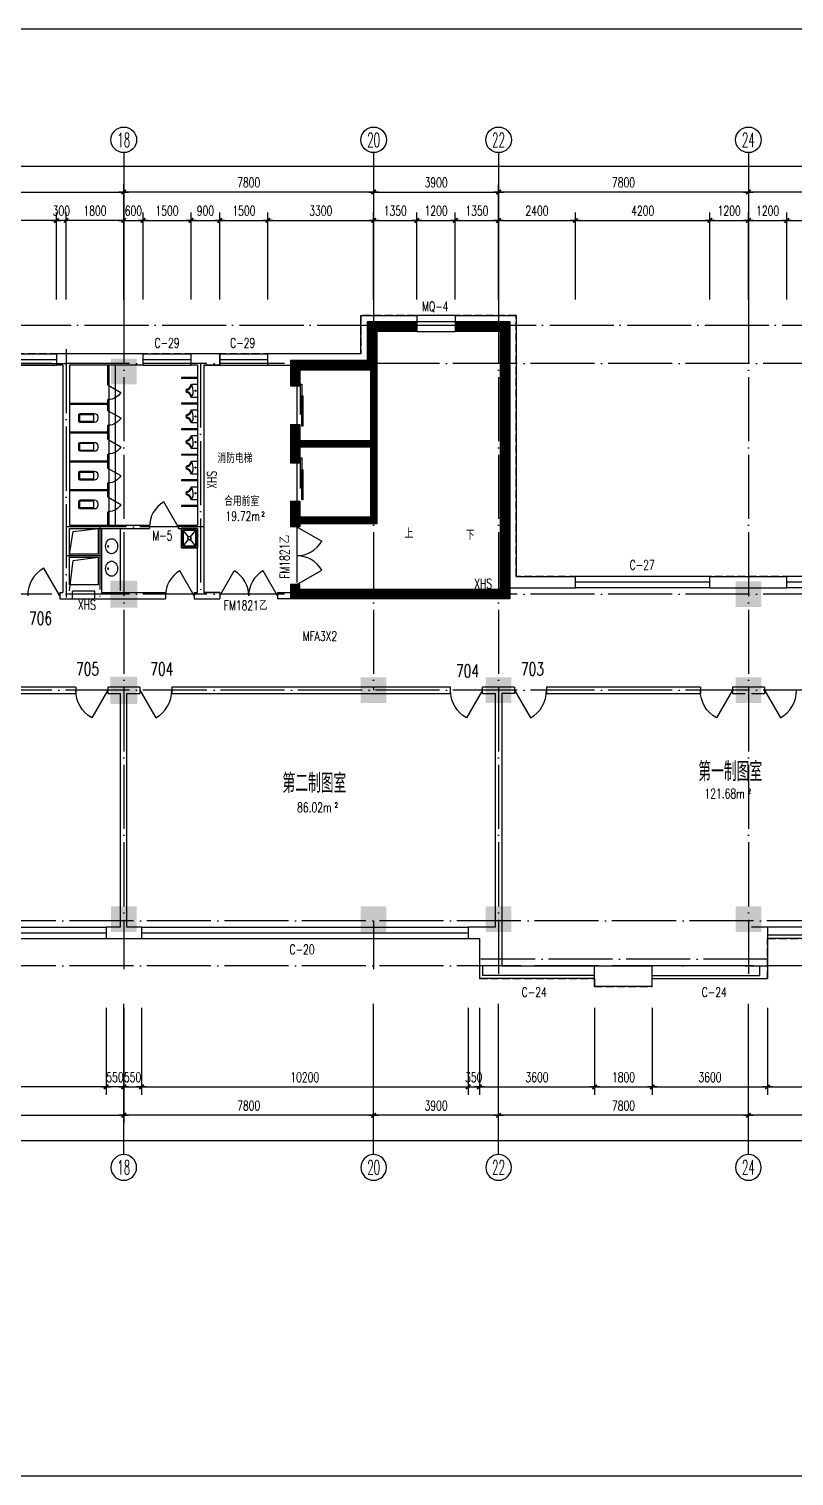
# Model space of a CAD drawing. Extents: x 816818 to 2098601, y 111417 to 390605.
# Drawn here: x 883675 to 907561, y 111417 to 156595 of the extents above; entities that cross this region are included whole.
import ezdxf
from ezdxf.enums import TextEntityAlignment as Align

# ---------------------------------------------------------------- set-up
doc = ezdxf.new("R2010")
doc.units = 0
doc.header["$LTSCALE"] = 1000
doc.header["$MEASUREMENT"] = 0
for name, pattern in [('CONTINOUS', [0]), ('DASH', [0.35, 0.25, -0.1]), ('DOTE', [2.42, 2, -0.2, 0.02, -0.2])]:
    doc.linetypes.add(name, pattern=pattern)
doc.layers.get('0').update_dxf_attribs({"linetype": 'CONTINUOUS'})
doc.layers.get('DEFPOINTS').update_dxf_attribs({"linetype": 'CONTINUOUS'})
for name, color, linetype in [('AXIS', 3, 'CONTINUOUS'), ('AXIS_TEXT', 7, 'CONTINUOUS'), ('COLUMN', 7, 'CONTINUOUS'), ('DOTE', 1, 'DOTE'), ('FILL', 21, 'CONTINUOUS'), ('LVTRY', 253, 'CONTINUOUS'), ('LVTRY_WINDOW', 7, 'CONTINUOUS'), ('MCB', 30, 'CONTINUOUS'), ('PUB_TEXT', 7, 'CONTINUOUS'), ('WALL', 255, 'CONTINUOUS'), ('WINDOW', 2, 'CONTINUOUS'), ('WINDOW_TEXT', 7, 'CONTINUOUS'), ('和面积', 6, 'DASH')]:
    doc.layers.add(name, color=color, linetype=linetype)
doc.styles.add('_HZTXT', font='romans.shx', dxfattribs={"width": 0.7, "bigfont": 'z.shx'})
doc.styles.add('COMPLEX', font='COMPLEX')
doc.styles.add('DIM_FONT', font='SIMPLEX.shx', dxfattribs={"width": 0.7})
doc.styles.add('SIMPLEX', font='SIMPLEX.SHX')
doc.styles.add('Z', font='romans', dxfattribs={"width": 0.8, "bigfont": 'z'})
doc.dimstyles.new('AXIS', dxfattribs={"dimtxt": 300, "dimasz": 1, "dimexe": 250, "dimexo": 300, "dimgap": 150, "dimtad": 1, "dimdec": 0, "dimzin": 0, "dimdsep": 46, "dimtxsty": 'DIM_FONT', "dimblk": '_DIMX', "dimcen": 2.5, "dimse1": 1, "dimse2": 1, "dimclrt": 7, "dimadec": 0, "dimazin": 0, "dimtfac": 1, "dimtdec": 0, "dimtix": 1, "dimtmove": 2, "dimatfit": 3, "dimldrblk": '_DIMX', "dimfxl": 1, "dimarcsym": 0})
doc.dimstyles.new('DIMA', dxfattribs={"dimtxt": 300, "dimasz": 1, "dimexe": 250, "dimexo": 300, "dimgap": 150, "dimtad": 1, "dimdec": 0, "dimzin": 0, "dimdsep": 46, "dimtxsty": 'DIM_FONT', "dimblk": '_DIMX', "dimcen": 2.5, "dimse1": 1, "dimclrt": 7, "dimadec": 0, "dimazin": 0, "dimtfac": 1, "dimtdec": 0, "dimtix": 1, "dimtmove": 2, "dimatfit": 3, "dimldrblk": '_DIMX', "dimfxl": 1, "dimarcsym": 0})
doc.dimstyles.new('DIMN', dxfattribs={"dimtxt": 300, "dimasz": 1, "dimexe": 250, "dimexo": 300, "dimgap": 150, "dimtad": 1, "dimdec": 0, "dimzin": 0, "dimdsep": 46, "dimtxsty": 'DIM_FONT', "dimblk": '_DIMX', "dimcen": 2.5, "dimclrt": 7, "dimadec": 0, "dimazin": 0, "dimtfac": 1, "dimtdec": 0, "dimtix": 1, "dimtmove": 2, "dimatfit": 3, "dimldrblk": '_DIMX', "dimfxl": 1, "dimarcsym": 0})

# ---------------------------------------------------------------- blocks, each defined once
blk = doc.blocks.new('_WBLK')
for p, q in [((-0.5, 0.5), (0.5, 0.5)), ((-0.5, 0), (0.5, 0)), ((-0.5, -0.5), (0.5, -0.5))]:
    blk.add_line(p, q)
at = {"layer": 'WINDOW_TEXT', "style": 'SIMPLEX', "flags": 9}
blk.add_attdef('A', text='', height=1, dxfattribs=at).set_placement((0, 1.5), align=Align.MIDDLE)
blk = doc.blocks.new('_DBLK')
blk.add_line((-0.5, 0), (0, -0.866))
blk.add_arc((-0.5, 0), 1, 300, 0)
at = {"layer": 'WINDOW_TEXT', "style": 'SIMPLEX', "flags": 9}
blk.add_attdef('A', text='', height=1, dxfattribs=at).set_placement((0, 1.5), align=Align.MIDDLE)
blk = doc.blocks.new('_AXISO')
blk.add_circle((0, 0), 0.5)
at = {"layer": 'AXIS_TEXT', "style": 'COMPLEX', "width": 1.041667}
blk.add_attdef('A', text='', height=0.56, dxfattribs=at).set_placement((-0.25, -0.28), (0.25, -0.28), align=Align.FIT)
blk = doc.blocks.new('_DIMX')
blk.add_line((-150, 0), (150, 0))
at = {"const_width": 50}
blk.add_lwpolyline([(-70, -70), (70, 70)], dxfattribs=at)
blk = doc.blocks.new('*D297')
at = {"layer": 'AXIS', "color": 0, "lineweight": -2, "transparency": 16777216}
blk.add_line((913935, 151504), (906137, 151504), dxfattribs=at)
at = {"layer": 'DEFPOINTS', "color": 0, "transparency": 16777216}
for p in [(906136, 151504), (906136, 148029), (913936, 148029)]:
    blk.add_point(p, dxfattribs=at)
at = {"layer": 'AXIS', "color": 0, "lineweight": -2, "transparency": 16777216, "rotation": 180}
blk.add_blockref('_DIMX', (906136, 151504), dxfattribs=at)
at = {"layer": 'AXIS', "color": 0, "lineweight": -2, "transparency": 16777216}
blk.add_blockref('_DIMX', (913936, 151504), dxfattribs=at)
at = {"layer": 'AXIS', "color": 7, "transparency": 16777216, "insert": (910036, 151804), "char_height": 300, "attachment_point": 5, "style": 'DIM_FONT'}
blk.add_mtext('7800', dxfattribs=at)
blk = doc.blocks.new('*D298')
at = {"layer": 'AXIS', "color": 0, "lineweight": -2, "transparency": 16777216}
blk.add_line((906135, 151504), (898337, 151504), dxfattribs=at)
at = {"layer": 'DEFPOINTS', "color": 0, "transparency": 16777216}
for p in [(898336, 151504), (898336, 148029), (906136, 148029)]:
    blk.add_point(p, dxfattribs=at)
at = {"layer": 'AXIS', "color": 0, "lineweight": -2, "transparency": 16777216, "rotation": 180}
blk.add_blockref('_DIMX', (898336, 151504), dxfattribs=at)
at = {"layer": 'AXIS', "color": 0, "lineweight": -2, "transparency": 16777216}
blk.add_blockref('_DIMX', (906136, 151504), dxfattribs=at)
at = {"layer": 'AXIS', "color": 7, "transparency": 16777216, "insert": (902236, 151804), "char_height": 300, "attachment_point": 5, "style": 'DIM_FONT'}
blk.add_mtext('7800', dxfattribs=at)
blk = doc.blocks.new('*D299')
at = {"layer": 'AXIS', "color": 0, "lineweight": -2, "transparency": 16777216}
blk.add_line((894435, 151504), (886637, 151504), dxfattribs=at)
at = {"layer": 'DEFPOINTS', "color": 0, "transparency": 16777216}
for p in [(886636, 151504), (886636, 148029), (894436, 148029)]:
    blk.add_point(p, dxfattribs=at)
at = {"layer": 'AXIS', "color": 0, "lineweight": -2, "transparency": 16777216, "rotation": 180}
blk.add_blockref('_DIMX', (886636, 151504), dxfattribs=at)
at = {"layer": 'AXIS', "color": 0, "lineweight": -2, "transparency": 16777216}
blk.add_blockref('_DIMX', (894436, 151504), dxfattribs=at)
at = {"layer": 'AXIS', "color": 7, "transparency": 16777216, "insert": (890536, 151804), "char_height": 300, "attachment_point": 5, "style": 'DIM_FONT'}
blk.add_mtext('7800', dxfattribs=at)
blk = doc.blocks.new('*D307')
at = {"layer": 'AXIS', "color": 0, "lineweight": -2, "transparency": 16777216}
for p, q in [((826086, 148329), (826086, 152554)), ((922585, 152304), (826087, 152304)), ((922586, 148329), (922586, 152554))]:
    blk.add_line(p, q, dxfattribs=at)
at = {"layer": 'DEFPOINTS', "color": 0, "transparency": 16777216}
for p in [(826086, 152304), (826086, 148029), (922586, 148029)]:
    blk.add_point(p, dxfattribs=at)
at = {"layer": 'AXIS', "color": 0, "lineweight": -2, "transparency": 16777216, "rotation": 180}
blk.add_blockref('_DIMX', (826086, 152304), dxfattribs=at)
at = {"layer": 'AXIS', "color": 0, "lineweight": -2, "transparency": 16777216}
blk.add_blockref('_DIMX', (922586, 152304), dxfattribs=at)
at = {"layer": 'AXIS', "color": 7, "transparency": 16777216, "insert": (874336, 152604), "char_height": 300, "attachment_point": 5, "style": 'DIM_FONT'}
blk.add_mtext('96500', dxfattribs=at)
blk = doc.blocks.new('*D327')
at = {"layer": 'AXIS', "color": 0, "lineweight": -2, "transparency": 16777216}
for p, q in [((884836, 148152), (884836, 150868)), ((886635, 150618), (884837, 150618)), ((886636, 148152), (886636, 150868))]:
    blk.add_line(p, q, dxfattribs=at)
at = {"layer": 'DEFPOINTS', "color": 0, "transparency": 16777216}
for p in [(884836, 150618), (884836, 147852), (886636, 147852)]:
    blk.add_point(p, dxfattribs=at)
at = {"layer": 'AXIS', "color": 0, "lineweight": -2, "transparency": 16777216, "rotation": 180}
blk.add_blockref('_DIMX', (884836, 150618), dxfattribs=at)
at = {"layer": 'AXIS', "color": 0, "lineweight": -2, "transparency": 16777216}
blk.add_blockref('_DIMX', (886636, 150618), dxfattribs=at)
at = {"layer": 'AXIS', "color": 7, "transparency": 16777216, "insert": (885736, 150918), "char_height": 300, "attachment_point": 5, "style": 'DIM_FONT'}
blk.add_mtext('1800', dxfattribs=at)
blk = doc.blocks.new('*D344')
at = {"layer": 'AXIS', "color": 0, "lineweight": -2, "transparency": 16777216}
for p, q in [((886635, 150618), (886634, 150618)), ((886636, 150618), (887236, 150618)), ((887237, 150618), (887238, 150618))]:
    blk.add_line(p, q, dxfattribs=at)
at = {"layer": 'DEFPOINTS', "color": 0, "transparency": 16777216}
for p in [(887236, 150618), (886636, 147852), (887236, 147852)]:
    blk.add_point(p, dxfattribs=at)
at = {"layer": 'AXIS', "color": 0, "lineweight": -2, "transparency": 16777216}
blk.add_blockref('_DIMX', (886636, 150618), dxfattribs=at)
at = {"layer": 'AXIS', "color": 0, "lineweight": -2, "transparency": 16777216, "rotation": 180}
blk.add_blockref('_DIMX', (887236, 150618), dxfattribs=at)
at = {"layer": 'AXIS', "color": 7, "transparency": 16777216, "insert": (886936, 150918), "char_height": 300, "attachment_point": 5, "style": 'DIM_FONT'}
blk.add_mtext('600', dxfattribs=at)
blk = doc.blocks.new('*D346')
at = {"layer": 'AXIS', "color": 0, "lineweight": -2, "transparency": 16777216}
for p, q in [((884535, 150618), (884534, 150618)), ((884536, 148152), (884536, 150868)), ((884836, 150618), (884536, 150618)), ((884836, 148152), (884836, 150868)), ((884837, 150618), (884838, 150618))]:
    blk.add_line(p, q, dxfattribs=at)
at = {"layer": 'DEFPOINTS', "color": 0, "transparency": 16777216}
for p in [(884536, 150618), (884536, 147852), (884836, 147852)]:
    blk.add_point(p, dxfattribs=at)
at = {"layer": 'AXIS', "color": 0, "lineweight": -2, "transparency": 16777216}
blk.add_blockref('_DIMX', (884536, 150618), dxfattribs=at)
at = {"layer": 'AXIS', "color": 0, "lineweight": -2, "transparency": 16777216, "rotation": 180}
blk.add_blockref('_DIMX', (884836, 150618), dxfattribs=at)
at = {"layer": 'AXIS', "color": 7, "transparency": 16777216, "insert": (884686, 150918), "char_height": 300, "attachment_point": 5, "style": 'DIM_FONT'}
blk.add_mtext('300', dxfattribs=at)
blk = doc.blocks.new('*D347')
at = {"layer": 'AXIS', "color": 0, "lineweight": -2, "transparency": 16777216}
for p, q in [((880636, 148152), (880636, 150868)), ((884535, 150618), (880637, 150618)), ((884536, 148152), (884536, 150868))]:
    blk.add_line(p, q, dxfattribs=at)
at = {"layer": 'DEFPOINTS', "color": 0, "transparency": 16777216}
for p in [(880636, 150618), (880636, 147852), (884536, 147852)]:
    blk.add_point(p, dxfattribs=at)
at = {"layer": 'AXIS', "color": 0, "lineweight": -2, "transparency": 16777216, "rotation": 180}
blk.add_blockref('_DIMX', (880636, 150618), dxfattribs=at)
at = {"layer": 'AXIS', "color": 0, "lineweight": -2, "transparency": 16777216}
blk.add_blockref('_DIMX', (884536, 150618), dxfattribs=at)
at = {"layer": 'AXIS', "color": 7, "transparency": 16777216, "insert": (882586, 150918), "char_height": 300, "attachment_point": 5, "style": 'DIM_FONT'}
blk.add_mtext('3900', dxfattribs=at)
blk = doc.blocks.new('*D226')
at = {"layer": 'AXIS', "color": 0, "lineweight": -2, "transparency": 16777216}
blk.add_line((913935, 122681), (906137, 122681), dxfattribs=at)
at = {"layer": 'DEFPOINTS', "color": 0, "transparency": 16777216}
for p in [(906136, 126155), (913936, 126155), (906136, 122681)]:
    blk.add_point(p, dxfattribs=at)
at = {"layer": 'AXIS', "color": 0, "lineweight": -2, "transparency": 16777216, "rotation": 180}
blk.add_blockref('_DIMX', (906136, 122681), dxfattribs=at)
at = {"layer": 'AXIS', "color": 0, "lineweight": -2, "transparency": 16777216}
blk.add_blockref('_DIMX', (913936, 122681), dxfattribs=at)
at = {"layer": 'AXIS', "color": 7, "transparency": 16777216, "insert": (910036, 122981), "char_height": 300, "attachment_point": 5, "style": 'DIM_FONT'}
blk.add_mtext('7800', dxfattribs=at)
blk = doc.blocks.new('*D227')
at = {"layer": 'AXIS', "color": 0, "lineweight": -2, "transparency": 16777216}
blk.add_line((906135, 122681), (898337, 122681), dxfattribs=at)
at = {"layer": 'DEFPOINTS', "color": 0, "transparency": 16777216}
for p in [(898336, 126155), (906136, 126155), (898336, 122681)]:
    blk.add_point(p, dxfattribs=at)
at = {"layer": 'AXIS', "color": 0, "lineweight": -2, "transparency": 16777216, "rotation": 180}
blk.add_blockref('_DIMX', (898336, 122681), dxfattribs=at)
at = {"layer": 'AXIS', "color": 0, "lineweight": -2, "transparency": 16777216}
blk.add_blockref('_DIMX', (906136, 122681), dxfattribs=at)
at = {"layer": 'AXIS', "color": 7, "transparency": 16777216, "insert": (902236, 122981), "char_height": 300, "attachment_point": 5, "style": 'DIM_FONT'}
blk.add_mtext('7800', dxfattribs=at)
blk = doc.blocks.new('*D228')
at = {"layer": 'AXIS', "color": 0, "lineweight": -2, "transparency": 16777216}
blk.add_line((898335, 122681), (894437, 122681), dxfattribs=at)
at = {"layer": 'DEFPOINTS', "color": 0, "transparency": 16777216}
for p in [(894436, 126155), (898336, 126155), (894436, 122681)]:
    blk.add_point(p, dxfattribs=at)
at = {"layer": 'AXIS', "color": 0, "lineweight": -2, "transparency": 16777216, "rotation": 180}
blk.add_blockref('_DIMX', (894436, 122681), dxfattribs=at)
at = {"layer": 'AXIS', "color": 0, "lineweight": -2, "transparency": 16777216}
blk.add_blockref('_DIMX', (898336, 122681), dxfattribs=at)
at = {"layer": 'AXIS', "color": 7, "transparency": 16777216, "insert": (896386, 122981), "char_height": 300, "attachment_point": 5, "style": 'DIM_FONT'}
blk.add_mtext('3900', dxfattribs=at)
blk = doc.blocks.new('*D229')
at = {"layer": 'AXIS', "color": 0, "lineweight": -2, "transparency": 16777216}
blk.add_line((894435, 122681), (886637, 122681), dxfattribs=at)
at = {"layer": 'DEFPOINTS', "color": 0, "transparency": 16777216}
for p in [(886636, 126155), (894436, 126155), (886636, 122681)]:
    blk.add_point(p, dxfattribs=at)
at = {"layer": 'AXIS', "color": 0, "lineweight": -2, "transparency": 16777216, "rotation": 180}
blk.add_blockref('_DIMX', (886636, 122681), dxfattribs=at)
at = {"layer": 'AXIS', "color": 0, "lineweight": -2, "transparency": 16777216}
blk.add_blockref('_DIMX', (894436, 122681), dxfattribs=at)
at = {"layer": 'AXIS', "color": 7, "transparency": 16777216, "insert": (890536, 122981), "char_height": 300, "attachment_point": 5, "style": 'DIM_FONT'}
blk.add_mtext('7800', dxfattribs=at)
blk = doc.blocks.new('*D237')
at = {"layer": 'AXIS', "color": 0, "lineweight": -2, "transparency": 16777216}
for p, q in [((825936, 125855), (825936, 121631)), ((922586, 125855), (922586, 121631)), ((922585, 121881), (825937, 121881))]:
    blk.add_line(p, q, dxfattribs=at)
at = {"layer": 'DEFPOINTS', "color": 0, "transparency": 16777216}
for p in [(825936, 126155), (922586, 126155), (825936, 121881)]:
    blk.add_point(p, dxfattribs=at)
at = {"layer": 'AXIS', "color": 0, "lineweight": -2, "transparency": 16777216, "rotation": 180}
blk.add_blockref('_DIMX', (825936, 121881), dxfattribs=at)
at = {"layer": 'AXIS', "color": 0, "lineweight": -2, "transparency": 16777216}
blk.add_blockref('_DIMX', (922586, 121881), dxfattribs=at)
at = {"layer": 'AXIS', "color": 7, "transparency": 16777216, "insert": (874261, 122181), "char_height": 300, "attachment_point": 5, "style": 'DIM_FONT'}
blk.add_mtext('96650', dxfattribs=at)
blk = doc.blocks.new('*D249')
at = {"layer": 'AXIS', "color": 0, "lineweight": -2, "transparency": 16777216}
for p, q in [((878836, 125855), (878836, 122431)), ((886636, 125855), (886636, 122431)), ((878837, 122681), (886635, 122681))]:
    blk.add_line(p, q, dxfattribs=at)
at = {"layer": 'DEFPOINTS', "color": 0, "transparency": 16777216}
for p in [(878836, 126155), (886636, 126155), (886636, 122681)]:
    blk.add_point(p, dxfattribs=at)
at = {"layer": 'AXIS', "color": 0, "lineweight": -2, "transparency": 16777216, "rotation": 180}
blk.add_blockref('_DIMX', (878836, 122681), dxfattribs=at)
at = {"layer": 'AXIS', "color": 0, "lineweight": -2, "transparency": 16777216}
blk.add_blockref('_DIMX', (886636, 122681), dxfattribs=at)
at = {"layer": 'AXIS', "color": 7, "transparency": 16777216, "insert": (882736, 122981), "char_height": 300, "attachment_point": 5, "style": 'DIM_FONT'}
blk.add_mtext('7800', dxfattribs=at)
blk = doc.blocks.new('*D250')
at = {"layer": 'AXIS', "color": 0, "lineweight": -2, "transparency": 16777216}
for p, q in [((886086, 126032), (886086, 123317)), ((886636, 126032), (886636, 123317)), ((886085, 123567), (886084, 123567)), ((886636, 123567), (886086, 123567)), ((886637, 123567), (886638, 123567))]:
    blk.add_line(p, q, dxfattribs=at)
at = {"layer": 'DEFPOINTS', "color": 0, "transparency": 16777216}
for p in [(886086, 126332), (886636, 126332), (886086, 123567)]:
    blk.add_point(p, dxfattribs=at)
at = {"layer": 'AXIS', "color": 0, "lineweight": -2, "transparency": 16777216}
blk.add_blockref('_DIMX', (886086, 123567), dxfattribs=at)
at = {"layer": 'AXIS', "color": 0, "lineweight": -2, "transparency": 16777216, "rotation": 180}
blk.add_blockref('_DIMX', (886636, 123567), dxfattribs=at)
at = {"layer": 'AXIS', "color": 7, "transparency": 16777216, "insert": (886361, 123867), "char_height": 300, "attachment_point": 5, "style": 'DIM_FONT'}
blk.add_mtext('550', dxfattribs=at)
blk = doc.blocks.new('*D252')
at = {"layer": 'AXIS', "color": 0, "lineweight": -2, "transparency": 16777216}
for p, q in [((897386, 126032), (897386, 123317)), ((897736, 126032), (897736, 123317)), ((897385, 123567), (897384, 123567)), ((897386, 123567), (897736, 123567)), ((897737, 123567), (897738, 123567))]:
    blk.add_line(p, q, dxfattribs=at)
at = {"layer": 'DEFPOINTS', "color": 0, "transparency": 16777216}
for p in [(897386, 126332), (897736, 126332), (897736, 123567)]:
    blk.add_point(p, dxfattribs=at)
at = {"layer": 'AXIS', "color": 0, "lineweight": -2, "transparency": 16777216}
blk.add_blockref('_DIMX', (897386, 123567), dxfattribs=at)
at = {"layer": 'AXIS', "color": 0, "lineweight": -2, "transparency": 16777216, "rotation": 180}
blk.add_blockref('_DIMX', (897736, 123567), dxfattribs=at)
at = {"layer": 'AXIS', "color": 7, "transparency": 16777216, "insert": (897561, 123867), "char_height": 300, "attachment_point": 5, "style": 'DIM_FONT'}
blk.add_mtext('350', dxfattribs=at)
blk = doc.blocks.new('*D259')
at = {"layer": 'AXIS', "color": 0, "lineweight": -2, "transparency": 16777216}
for p, q in [((887186, 126032), (887186, 123317)), ((886635, 123567), (886634, 123567)), ((886636, 123567), (887186, 123567)), ((887187, 123567), (887188, 123567))]:
    blk.add_line(p, q, dxfattribs=at)
at = {"layer": 'DEFPOINTS', "color": 0, "transparency": 16777216}
for p in [(886636, 126332), (887186, 126332), (887186, 123567)]:
    blk.add_point(p, dxfattribs=at)
at = {"layer": 'AXIS', "color": 0, "lineweight": -2, "transparency": 16777216}
blk.add_blockref('_DIMX', (886636, 123567), dxfattribs=at)
at = {"layer": 'AXIS', "color": 0, "lineweight": -2, "transparency": 16777216, "rotation": 180}
blk.add_blockref('_DIMX', (887186, 123567), dxfattribs=at)
at = {"layer": 'AXIS', "color": 7, "transparency": 16777216, "insert": (886911, 123867), "char_height": 300, "attachment_point": 5, "style": 'DIM_FONT'}
blk.add_mtext('550', dxfattribs=at)
blk = doc.blocks.new('*D261')
at = {"layer": 'AXIS', "color": 0, "lineweight": -2, "transparency": 16777216}
for p, q in [((879386, 126032), (879386, 123317)), ((886086, 126032), (886086, 123317)), ((886085, 123567), (879387, 123567))]:
    blk.add_line(p, q, dxfattribs=at)
at = {"layer": 'DEFPOINTS', "color": 0, "transparency": 16777216}
for p in [(879386, 126332), (886086, 126332), (879386, 123567)]:
    blk.add_point(p, dxfattribs=at)
at = {"layer": 'AXIS', "color": 0, "lineweight": -2, "transparency": 16777216, "rotation": 180}
blk.add_blockref('_DIMX', (879386, 123567), dxfattribs=at)
at = {"layer": 'AXIS', "color": 0, "lineweight": -2, "transparency": 16777216}
blk.add_blockref('_DIMX', (886086, 123567), dxfattribs=at)
at = {"layer": 'AXIS', "color": 7, "transparency": 16777216, "insert": (882736, 123867), "char_height": 300, "attachment_point": 5, "style": 'DIM_FONT'}
blk.add_mtext('6700', dxfattribs=at)
blk = doc.blocks.new('_FZH')
blk.add_solid([(-0.5, -0.5), (0.5, -0.5), (-0.5, 0.5), (0.5, 0.5)])
blk = doc.blocks.new('_LV12')
for p, q in [((-250, -50), (-39, -219)), ((-250, -450), (-39, -281)), ((39, -219), (250, -50)), ((39, -281), (250, -450))]:
    blk.add_line(p, q)
for points in [[(300, -500), (300, 0), (-300, 0), (-300, -500)], [(250, -450), (250, -50), (-250, -50), (-250, -450)]]:
    blk.add_lwpolyline(points, close=True)
blk.add_circle((0, -250), 50)
blk = doc.blocks.new('M_B14FAZ')
for p, q in [((-0.5, 0.5), (0.5, 0.5)), ((0.5, 0.021), (-0.5, 0.021)), ((-0.5, -0.5), (0.5, -0.5))]:
    blk.add_line(p, q)
blk = doc.blocks.new('_LIFTD')
for points in [[(-0.548, -0.602), (-0.548, -0.774), (0.241, -0.774), (0.241, -0.602), (-0.548, -0.602)], [(-0.241, -0.784), (-0.241, -0.955), (0.548, -0.955), (0.548, -0.784), (-0.241, -0.784)]]:
    blk.add_lwpolyline(points)
blk = doc.blocks.new('_DBLK1')
for p, q in [((-0.5, 0), (-0.25, -0.433)), ((0.5, 0), (0.25, -0.433))]:
    blk.add_line(p, q)
for centre, start, end in [((-0.5, 0), 300, 0), ((0.5, 0), 180, 240)]:
    blk.add_arc(centre, 0.5, start, end)
at = {"layer": 'WINDOW_TEXT', "style": 'SIMPLEX', "flags": 9}
blk.add_attdef('A', text='', height=1, dxfattribs=at).set_placement((0, 1.5), align=Align.MIDDLE)
blk = doc.blocks.new('_LV4')
blk.add_lwpolyline([(0, -520, 0.078966), (92, -505, 0.088152), (166, -466, 0.105269), (218, -403, 0.121685), (235, -335, 0.121685), (218, -267, 0.105269), (166, -204, 0.088152), (92, -165, 0.078966), (0, -150, 0.078966), (-92, -165, 0.088152), (-166, -204, 0.105269), (-218, -267, 0.121685), (-235, -335, 0.121685), (-218, -403, 0.105269), (-166, -466, 0.088152), (-92, -505, 0.078966)], format="xyb", close=True)
blk.add_circle((0, -230), 20)
blk = doc.blocks.new('_LV6')
for p, q in [((-140, -340), (-140, -780)), ((-110, -340), (-110, -770)), ((100, -300), (-100, -300)), ((100, -330), (-100, -330)), ((110, -770), (110, -340)), ((140, -780), (140, -340)), ((140, -770), (-140, -770)), ((-30, -890), (30, -890))]:
    blk.add_line(p, q)
for centre, radius, start, end in [((-100, -340), 40, 90, 180), ((-100, -340), 10, 90, 180), ((100, -340), 40, 0, 90), ((100, -340), 10, 0, 90), ((-30, -780), 110, 180, 270), ((30, -780), 110, 270, 0)]:
    blk.add_arc(centre, radius, start, end)
blk = doc.blocks.new('_LV8')
for p, q in [((-205, 0), (205, 0)), ((-205, -191), (-205, 0)), ((205, 0), (205, -191))]:
    blk.add_line(p, q)
blk.add_circle((0, -60), 20)
for centre, radius, start, end in [((-243, -391), 203, 19.2639, 79.2894), ((-152, -175), 10, 114.1084, 248.1394), ((5, -526), 395, 66.6675, 114.1084), ((-243, -401), 233, 19.2639, 68.1394), ((0, -306), 54, 199.2639, 269.7777), ((0, -316), 24, 199.2639, 269.4998), ((0, -306), 54, 270.2223, 340.7361), ((0, -316), 24, 270.5002, 340.7361), ((243, -401), 233, 110.4941, 160.7361), ((243, -391), 203, 100.7106, 160.7361), ((158, -173), 10, 290.4941, 66.6675)]:
    blk.add_arc(centre, radius, start, end)

msp = doc.modelspace()

# ---------------------------------------------------------------- linework, layer by layer
at = {"layer": 'AXIS'}
for p, q in [((886636.2, 152732.8), (886636.2, 148029.3)), ((894436.2, 152732.8), (894436.2, 148029.3)), ((898336.2, 152732.8), (898336.2, 148029.3)), ((906136.2, 152732.8), (906136.2, 148029.3)), ((886636.2, 121451.5), (886636.2, 126154.9)), ((894436.2, 121451.5), (894436.2, 126154.9)), ((898336.2, 121451.5), (898336.2, 126154.9)), ((906136.2, 121451.5), (906136.2, 126154.9))]:
    msp.add_line(p, q, dxfattribs=at)
at = {"layer": 'DOTE'}
for p, q in [((886636.1, 150562.4), (886636.1, 127244.7)), ((894436.1, 150562.4), (894436.1, 135949.3)), ((898336.1, 150562.4), (898336.1, 127094.7)), ((906136.1, 150562.4), (906136.1, 127094.7)), ((824912.9, 147349.3), (925532.9, 147349.3)), ((884836.1, 146599.3), (884836.1, 138849.3)), ((863836.1, 146149.3), (884836.1, 146149.3)), ((925532.9, 146149.3), (874336.1, 146149.3)), ((889036.1, 146149.3), (889036.1, 138949.3)), ((892036.1, 146149.3), (892036.1, 138949.3)), ((892036.1, 146149.3), (892036.1, 138949.3)), ((894436.1, 143649.3), (892036.1, 143649.3)), ((889136.1, 141049.3), (884836.1, 141049.3)), ((885886.1, 141099.3), (885886.1, 138849.3)), ((894436.1, 141249.3), (892036.1, 141249.3)), ((885936.1, 140149.3), (884836.1, 140149.3)), ((925532.9, 138949.3), (874336.1, 138949.3)), ((925532.9, 135949.3), (874336.1, 135949.3)), ((923236.1, 128749.3), (874849.3, 128749.3)), ((894436.1, 128749.3), (894436.1, 127244.7)), ((906735.9, 127549.3), (897786.1, 127549.3)), ((923236.1, 127349.3), (841936.1, 127349.3))]:
    msp.add_line(p, q, dxfattribs=at)
at = {"layer": 'FILL'}
for points, const_width in [([(892036.1, 146099.3), (894386.1, 146099.3), (894386.1, 147299.3), (895786.1, 147299.3)], 300), ([(896986.1, 147299.3), (898536.1, 147299.3), (898536.1, 138799.3)], 300), ([(891986.1, 146249.3), (891986.1, 145449.3)], 300), ([(894436.1, 146149.3), (894436.1, 141249.3), (892036.1, 141249.3)], 200), ([(891986.1, 144249.3), (891986.1, 143049.3)], 300), ([(894436.1, 143649.3), (892036.1, 143649.3)], 200), ([(891986.1, 141849.3), (891986.1, 141049.3)], 300), ([(891986.1, 139249.3), (891986.1, 138799.3)], 300), ([(898686.1, 138949.3), (891986.1, 138949.3)], 300)]:
    msp.add_lwpolyline(points, dxfattribs=dict(at, const_width=const_width))
at = {"layer": 'LVTRY'}
for p, q in [((886136.1, 145474.3), (886136.1, 146099.3)), ((886166.1, 145474.3), (886166.1, 146099.3)), ((886166.1, 146099.3), (886166.1, 141099.3)), ((886366.1, 146099.3), (886366.1, 141099.3)), ((886136.1, 145474.3), (886166.1, 145474.3)), ((888936.1, 145714.2), (888436.1, 145714.2)), ((888436.1, 145714.2), (888436.1, 145684.2)), ((888936.1, 145684.2), (888436.1, 145684.2)), ((886136.1, 145024.3), (886166.1, 145024.3)), ((886136.1, 144914.3), (886136.1, 145024.3)), ((886166.1, 144674.3), (886166.1, 145024.3)), ((884936.1, 144914.3), (886136.1, 144914.3)), ((884936.1, 144884.3), (886136.1, 144884.3)), ((886136.1, 144674.3), (886136.1, 144884.3)), ((886136.1, 144674.3), (886166.1, 144674.3)), ((888936.1, 144914.2), (888436.1, 144914.2)), ((888436.1, 144914.2), (888436.1, 144884.2)), ((888936.1, 144884.2), (888436.1, 144884.2)), ((886136.1, 144014.3), (886136.1, 144224.3)), ((886136.1, 144224.3), (886166.1, 144224.3)), ((886166.1, 143774.3), (886166.1, 144224.3)), ((884936.1, 144014.3), (886136.1, 144014.3)), ((884936.1, 143984.3), (886136.1, 143984.3)), ((886136.1, 143774.3), (886136.1, 143984.3)), ((886136.1, 143774.3), (886166.1, 143774.3)), ((888936.1, 144114.2), (888436.1, 144114.2)), ((888436.1, 144114.2), (888436.1, 144084.2)), ((888936.1, 144084.2), (888436.1, 144084.2)), ((886136.1, 143114.3), (886136.1, 143324.3)), ((886136.1, 143324.3), (886166.1, 143324.3)), ((886166.1, 143114.3), (886166.1, 143324.3)), ((886166.1, 142874.3), (886166.1, 143324.3)), ((888936.1, 143314.2), (888436.1, 143314.2)), ((888436.1, 143314.2), (888436.1, 143284.2)), ((888936.1, 143284.2), (888436.1, 143284.2)), ((884936.1, 143114.3), (886136.1, 143114.3)), ((884936.1, 143084.3), (886136.1, 143084.3)), ((886136.1, 142874.3), (886136.1, 143084.3)), ((886136.1, 142874.3), (886166.1, 142874.3)), ((886136.1, 142214.3), (886136.1, 142424.3)), ((886136.1, 142424.3), (886166.1, 142424.3)), ((886166.1, 142214.3), (886166.1, 142424.3)), ((886166.1, 141974.3), (886166.1, 142424.3)), ((888936.1, 142514.2), (888436.1, 142514.2)), ((888436.1, 142514.2), (888436.1, 142484.2)), ((888936.1, 142484.2), (888436.1, 142484.2)), ((884936.1, 142214.3), (886136.1, 142214.3)), ((884936.1, 142184.3), (886136.1, 142184.3)), ((886136.1, 141974.3), (886136.1, 142184.3)), ((886136.1, 141974.3), (886166.1, 141974.3)), ((886136.1, 141099.3), (886136.1, 141524.3)), ((886136.1, 141524.3), (886166.1, 141524.3)), ((886166.1, 141099.3), (886166.1, 141524.3)), ((888936.1, 141714.2), (888436.1, 141714.2)), ((888436.1, 141714.2), (888436.1, 141684.2)), ((888936.1, 141684.2), (888436.1, 141684.2)), ((886536.1, 139049.3), (886536.1, 140999.3))]:
    msp.add_line(p, q, dxfattribs=at)
for points in [[(884936.1, 140199.3), (885060.9, 140901.6), (885836.1, 140999.3)], [(884936.1, 139049.3), (885060.9, 140001.6), (885836.1, 140099.3)]]:
    msp.add_lwpolyline(points, dxfattribs=at)
at = {"layer": 'MCB'}
msp.add_lwpolyline([(816818, 156595.1), (933587.8, 156595.1), (933587.8, 111417.1), (816818, 111417.1)], close=True, dxfattribs=at)
at = {"layer": 'WALL'}
for p, q in [((894036.1, 147649.3), (895786.1, 147649.3)), ((894036.1, 146449.3), (894036.1, 147649.3)), ((894236.1, 147448.8), (894236.1, 146249.8)), ((895786.1, 147449.3), (894236.6, 147449.3)), ((896986.1, 147649.3), (898886.2, 147649.3)), ((898686.2, 147449.3), (896986.1, 147449.3)), ((898686.2, 147449.3), (898686.2, 138799.8)), ((898886.2, 147649.3), (898886.2, 139499.3)), ((894536.1, 147148.8), (894536.1, 141149.3)), ((895786.1, 147149.3), (894536.6, 147149.3)), ((898385.7, 147149.3), (896986.1, 147149.3)), ((898385.7, 147149.3), (898386.2, 139099.3)), ((887236.1, 146449.3), (884536.1, 146449.3)), ((887236.1, 146099.3), (887236.1, 146449.3)), ((888736.1, 146099.3), (888736.1, 146449.3)), ((889636.1, 146449.3), (888736.1, 146449.3)), ((889636.1, 146099.3), (889636.1, 146449.3)), ((889636.1, 146449.3), (889636.1, 146099.3)), ((893986.1, 146449.3), (891136.1, 146449.3)), ((894036.1, 146449.3), (891136.1, 146449.3)), ((891136.1, 146099.3), (891136.1, 146449.3)), ((884736.1, 146099.3), (884536.1, 146099.3)), ((884736.1, 146099.3), (884736.1, 138999.3)), ((884936.1, 146099.3), (884936.1, 141099.3)), ((887236.1, 146099.3), (884936.1, 146099.3)), ((888936.1, 146099.3), (888736.1, 146099.3)), ((888936.1, 146099.3), (888936.1, 141099.3)), ((889136.1, 146099.3), (889136.1, 138999.3)), ((889636.1, 146099.3), (889136.1, 146099.3)), ((889136.1, 146099.3), (889636.1, 146099.3)), ((889136.1, 146049.3), (889136.1, 139049.3)), ((891136.1, 146099.3), (891836.1, 146099.3)), ((891836.1, 146248.8), (891836.1, 145449.3)), ((894235.6, 146249.3), (891836.6, 146249.3)), ((892136.1, 145949.3), (892136.1, 145449.3)), ((892136.1, 145949.3), (894336.1, 145949.3)), ((894336.1, 145949.3), (894336.1, 143749.3)), ((891836.1, 145449.3), (892136.1, 145449.3)), ((891836.1, 144249.3), (892136.1, 144249.3)), ((891836.1, 144249.3), (891836.1, 143049.3)), ((892136.1, 144249.3), (892136.1, 143749.3)), ((892136.1, 143749.3), (894336.1, 143749.3)), ((892136.1, 143549.3), (894336.1, 143549.3)), ((892136.1, 143549.3), (892136.1, 143049.3)), ((894336.1, 143549.3), (894336.1, 141349.3)), ((891836.1, 143049.3), (892136.1, 143049.3)), ((891836.1, 141849.3), (892136.1, 141849.3)), ((891836.1, 141849.3), (891836.1, 141049.3)), ((892136.1, 141849.3), (892136.1, 141349.3)), ((884936.1, 141099.3), (887436.1, 141099.3)), ((884936.1, 140999.3), (887436.1, 140999.3)), ((884936.1, 139239.3), (884936.1, 140999.3)), ((887436.1, 141099.3), (887436.1, 140999.3)), ((888336.1, 141099.3), (888936.1, 141099.3)), ((888336.1, 141099.3), (888336.1, 140999.3)), ((888336.1, 140999.3), (888936.1, 140999.3)), ((888936.1, 138999.3), (888936.1, 140999.3)), ((892136.1, 141049.3), (891836.1, 141049.3)), ((894336.1, 141349.3), (892136.1, 141349.3)), ((894536.1, 141149.3), (892136.1, 141149.3)), ((892136.1, 141149.3), (892136.1, 141049.3)), ((892136.1, 139249.3), (891836.1, 139249.3)), ((891836.1, 139249.3), (891836.1, 138799.3)), ((892136.1, 139099.3), (892136.1, 139249.3)), ((898688.2, 139149.3), (900736.1, 139149.3)), ((898886.2, 139499.3), (900736.1, 139499.3)), ((900736.1, 139149.3), (900736.1, 139499.3)), ((904936.1, 139499.3), (907336.1, 139499.3)), ((904936.1, 139149.3), (904936.1, 139499.3)), ((904936.1, 139149.3), (907336.1, 139149.3)), ((907336.1, 139149.3), (907336.1, 139499.3)), ((884636.1, 138999.3), (884736.1, 138999.3)), ((884636.1, 138999.3), (884636.1, 138799.3)), ((884636.1, 138799.3), (887936.1, 138799.3)), ((885036.4, 138799.3), (885036.4, 139039.3)), ((885736.4, 139039.3), (885036.4, 139039.3)), ((885736.4, 138799.3), (885736.4, 139039.3)), ((887936.1, 138999.3), (887936.1, 138799.3)), ((888836.1, 138999.3), (888936.1, 138999.3)), ((888836.1, 138999.3), (888836.1, 138799.3)), ((888836.1, 138799.3), (889636.1, 138799.3)), ((889136.1, 138999.3), (889636.1, 138999.3)), ((889636.1, 138999.3), (889136.1, 138999.3)), ((889636.1, 138999.3), (889636.1, 138799.3)), ((889636.1, 138999.3), (889636.1, 138849.3)), ((891436.1, 138999.3), (891436.1, 138799.3)), ((891436.1, 138999.3), (891836.1, 138999.3)), ((898685.7, 138799.3), (891436.1, 138799.3)), ((898386.2, 139099.3), (892136.1, 139099.3)), ((885136.1, 136049.3), (880336.1, 136049.3)), ((885136.1, 136049.3), (885136.1, 135849.3)), ((886136.1, 136049.3), (886136.1, 135849.3)), ((887136.1, 136049.3), (886136.1, 136049.3)), ((887136.1, 136049.3), (887136.1, 135849.3)), ((896836.1, 136049.3), (888136.1, 136049.3)), ((888136.1, 136049.3), (888136.1, 135849.3)), ((896836.1, 135849.3), (896836.1, 136049.3)), ((897836.1, 135849.3), (897836.1, 136049.3)), ((898836.1, 136049.3), (897836.1, 136049.3)), ((898836.1, 136049.3), (898836.1, 135849.3)), ((904636.1, 136049.3), (899836.1, 136049.3)), ((899836.1, 136049.3), (899836.1, 135849.3)), ((904636.1, 136049.3), (904636.1, 135849.3)), ((905636.1, 136049.3), (905636.1, 135849.3)), ((906636.1, 136049.3), (905636.1, 136049.3)), ((906636.1, 136049.3), (906636.1, 135849.3)), ((880336.1, 135849.3), (885136.1, 135849.3)), ((886136.1, 135849.3), (886536.1, 135849.3)), ((886536.1, 128549.3), (886536.1, 135849.3)), ((886736.1, 128549.3), (886736.1, 135849.3)), ((886736.1, 135849.3), (887136.1, 135849.3)), ((888136.1, 135849.3), (896836.1, 135849.3)), ((897836.1, 135849.3), (898236.1, 135849.3)), ((898236.1, 128549.3), (898236.1, 135849.3)), ((898436.1, 135849.3), (898436.1, 127349.3)), ((898836.1, 135849.3), (898436.1, 135849.3)), ((899836.1, 135849.3), (904636.1, 135849.3)), ((905636.1, 135849.3), (906036.1, 135849.3)), ((906236.1, 135849.3), (906636.1, 135849.3)), ((886536.1, 128549.3), (886086.1, 128549.3)), ((886086.1, 128549.3), (886086.1, 128199.3)), ((887186.1, 128549.3), (886736.1, 128549.3)), ((887186.1, 128549.3), (887186.1, 128199.3)), ((898236.1, 128549.3), (897386.1, 128549.3)), ((897386.1, 128549.3), (897386.1, 128199.3)), ((906736.1, 128549.3), (906236.1, 128549.3)), ((906736.1, 128549.3), (906735.9, 127349.3)), ((886086.1, 128199.3), (887186.1, 128199.3)), ((897386.1, 128199.3), (897736.1, 128199.3)), ((897736.1, 128199.3), (897736.1, 127349.3)), ((898436.1, 127349.3), (897735.9, 127349.3)), ((901336.1, 127349.3), (903136.1, 127349.3)), ((901336.1, 126699.3), (901336.1, 127349.3)), ((903136.1, 126699.3), (903136.1, 127349.3)), ((906036.1, 127349.3), (906736.1, 127349.3)), ((903136.1, 126699.3), (901336.1, 126699.3))]:
    msp.add_line(p, q, dxfattribs=at)
at = {"layer": 'WALL', "linetype": 'CONTINOUS'}
for p, q in [((895786.1, 147649.3), (895786.1, 147149.3)), ((896986.1, 147649.3), (896986.1, 147149.3)), ((884536.1, 146449.3), (884536.1, 146099.3))]:
    msp.add_line(p, q, dxfattribs=at)
at = {"layer": 'WALL'}
for points in [[(885836.1, 140999.3), (885836.1, 140199.3), (884936.1, 140199.3)], [(885936.1, 140999.3), (885936.1, 138999.3), (887936.1, 138999.3)], [(884936.1, 140199.3), (884936.1, 140099.3), (885836.1, 140099.3), (885836.1, 139239.3), (884936.1, 139239.3)]]:
    msp.add_lwpolyline(points, dxfattribs=at)
for centre, start, end in [((894236.6, 147448.8), 90, 180), ((894536.6, 147148.8), 90, 180), ((891836.6, 146248.8), 90, 180), ((894235.6, 146249.8), 270, 0)]:
    msp.add_arc(centre, 0.5, start, end, dxfattribs=at)
at = {"layer": 'WINDOW'}
for p, q in [((896986.1, 147649.3), (895786.1, 147649.3)), ((896986.1, 147449.3), (895786.1, 147449.3)), ((895786.1, 147149.3), (896986.1, 147149.3)), ((913836.1, 128549.3), (906736.1, 128549.3)), ((914486.1, 128199.3), (906736.1, 128199.3)), ((914386.1, 128299.3), (906736.2, 128299.3)), ((897735.9, 127349.3), (897735.9, 126949.3)), ((897835.9, 127349.3), (897835.9, 127049.3)), ((901336.1, 127049.3), (897835.9, 127049.3)), ((898436.1, 127349.3), (901336.1, 127349.3)), ((906036.1, 127349.3), (903136.1, 127349.3)), ((903136.1, 127049.3), (906486.2, 127049.3)), ((906486.2, 127349.3), (906486.2, 127049.3)), ((906736.1, 127349.3), (906736.1, 126949.3)), ((901336.1, 126949.3), (897735.9, 126949.3)), ((903136.1, 126949.3), (906736.1, 126949.3))]:
    msp.add_line(p, q, dxfattribs=at)
at = {"layer": '和面积'}
msp.add_lwpolyline([(877636.1, 128199.3), (897736.1, 128199.3), (897735.9, 126949.3), (901336.1, 126949.3), (901336.1, 126699.3), (903136.1, 126699.3), (903136.1, 126949.3), (906736.1, 126949.3), (906736.1, 128199.3), (914486.1, 128199.3), (914486.1, 129399.3), (922836.1, 129399.3), (922836.1, 144049.3), (913386.1, 144049.3), (913386.1, 139499.3), (898886.2, 139499.3), (898886.2, 147649.3), (894036.1, 147649.3), (894036.1, 146449.3), (854636.1, 146449.3)], dxfattribs=at)

# ---------------------------------------------------------------- block references
at = {"layer": 'AXIS'}
ref = msp.add_blockref('_AXISO', (886636.2, 153132.8), dxfattribs=dict(at, xscale=800, yscale=800, zscale=800))
ref.add_attrib('A', '18', dxfattribs={"layer": 'AXIS_TEXT', "height": 448, "style": 'COMPLEX', "width": 0.646552}).set_placement((886436.2, 152908.8), (886836.2, 152908.8), align=Align.FIT)
ref = msp.add_blockref('_AXISO', (894436.2, 153132.8), dxfattribs=dict(at, xscale=800, yscale=800, zscale=800))
ref.add_attrib('A', '20', dxfattribs={"layer": 'AXIS_TEXT', "height": 448, "style": 'COMPLEX', "width": 0.551471}).set_placement((894236.2, 152908.8), (894636.2, 152908.8), align=Align.FIT)
ref = msp.add_blockref('_AXISO', (898336.2, 153132.8), dxfattribs=dict(at, xscale=800, yscale=800, zscale=800))
ref.add_attrib('A', '22', dxfattribs={"layer": 'AXIS_TEXT', "height": 448, "style": 'COMPLEX', "width": 0.551471}).set_placement((898136.2, 152908.8), (898536.2, 152908.8), align=Align.FIT)
ref = msp.add_blockref('_AXISO', (906136.2, 153132.8), dxfattribs=dict(at, xscale=800, yscale=800, zscale=800))
ref.add_attrib('A', '24', dxfattribs={"layer": 'AXIS_TEXT', "height": 448, "style": 'COMPLEX', "width": 0.520833}).set_placement((905936.2, 152908.8), (906336.2, 152908.8), align=Align.FIT)
ref = msp.add_blockref('_AXISO', (886636.2, 121051.5), dxfattribs=dict(at, xscale=-800, yscale=800, zscale=800, rotation=180))
ref.add_attrib('A', '18', dxfattribs={"layer": 'AXIS_TEXT', "height": 448, "style": 'COMPLEX', "width": 0.646552}).set_placement((886436.2, 120827.5), (886836.2, 120827.5), align=Align.FIT)
ref = msp.add_blockref('_AXISO', (894436.2, 121051.5), dxfattribs=dict(at, xscale=-800, yscale=800, zscale=800, rotation=180))
ref.add_attrib('A', '20', dxfattribs={"layer": 'AXIS_TEXT', "height": 448, "style": 'COMPLEX', "width": 0.551471}).set_placement((894236.2, 120827.5), (894636.2, 120827.5), align=Align.FIT)
ref = msp.add_blockref('_AXISO', (898336.2, 121051.5), dxfattribs=dict(at, xscale=-800, yscale=800, zscale=800, rotation=180))
ref.add_attrib('A', '22', dxfattribs={"layer": 'AXIS_TEXT', "height": 448, "style": 'COMPLEX', "width": 0.551471}).set_placement((898136.2, 120827.5), (898536.2, 120827.5), align=Align.FIT)
ref = msp.add_blockref('_AXISO', (906136.2, 121051.5), dxfattribs=dict(at, xscale=-800, yscale=800, zscale=800, rotation=180))
ref.add_attrib('A', '24', dxfattribs={"layer": 'AXIS_TEXT', "height": 448, "style": 'COMPLEX', "width": 0.520833}).set_placement((905936.2, 120827.5), (906336.2, 120827.5), align=Align.FIT)
at = {"layer": 'COLUMN', "zscale": 600}
for p, xscale, yscale in [((886636.1, 145899.3), -800, 800), ((886636.1, 138949.3), -850, 850), ((906136.1, 138949.3), -800, 800), ((886636.1, 135949.3), -850, 850), ((894436.1, 135949.3), -800, 800), ((898336.1, 135949.3), -800, 800), ((906136.1, 135949.3), -800, 800), ((886636.1, 128799.3), -800, 800), ((894436.1, 128799.3), -800, 800), ((898336.1, 128799.3), -800, 800), ((906136.1, 128799.3), -800, 800)]:
    msp.add_blockref('_FZH', p, dxfattribs=dict(at, xscale=xscale, yscale=yscale))
at = {"layer": 'LVTRY'}
for name, p, rotation in [('_LV8', (888936.1, 145299.2), 270), ('_LV8', (888936.1, 144499.2), 270), ('_LV8', (888936.1, 143699.2), 270), ('_LV8', (888936.1, 142899.2), 270), ('_LV8', (888936.1, 142099.2), 270), ('_LV12', (888436.1, 140699.3), 90)]:
    msp.add_blockref(name, p, dxfattribs=dict(at, rotation=rotation))
at = {"layer": 'LVTRY', "xscale": -1}
for name, p, rotation in [('_LV6', (884936.1, 144449.3), 90), ('_LV6', (884936.1, 143549.3), 90), ('_LV6', (884936.1, 142649.3), 90), ('_LV6', (884936.1, 141749.3), 90), ('_LV12', (888936.1, 140699.3), 269.9999999999999), ('_LV4', (885919.5, 140445.9), 90), ('_LV4', (885919.5, 139744.1), 90)]:
    msp.add_blockref(name, p, dxfattribs=dict(at, rotation=rotation))
at = {"layer": 'LVTRY_WINDOW', "xscale": -450, "yscale": 450, "zscale": 450, "rotation": 90}
for p in [(886151.1, 145249.3), (886151.1, 144449.3), (886151.1, 143549.3), (886151.1, 142649.3), (886151.1, 141749.3)]:
    msp.add_blockref('_DBLK', p, dxfattribs=at)
at = {"layer": 'WINDOW', "linetype": 'CONTINOUS', "xscale": 3900, "yscale": 350.0000000000727, "zscale": 3900}
msp.add_blockref('_WBLK', (882586.1, 146274.3), dxfattribs=at)
at = {"layer": 'WINDOW'}
for name, p, xscale, yscale, zscale in [('_WBLK', (887986.1, 146274.3), 1500, 349.9999999996799, 1500), ('_DBLK1', (890536.1, 138899.3), -1800, -1800, 1800), ('_DBLK', (885636.1, 135949.3), -1000, 1000, 1000), ('_DBLK', (887636.1, 135949.3), 1000, 1000, 1000), ('_DBLK', (897336.1, 135949.3), -1000, 1000, 1000), ('_DBLK', (899336.1, 135949.3), 1000, 1000, 1000), ('_DBLK', (905136.1, 135949.3), -1000, 1000, 1000)]:
    msp.add_blockref(name, p, dxfattribs=dict(at, xscale=xscale, yscale=yscale, zscale=zscale))
for name, p, xscale, yscale, zscale, rotation in [('M_B14FAZ', (890386.1, 146274.3), -1500, 349.999999999709, 1500, 180), ('_LIFTD', (892036.1, 144849.3), -1200, 199.9999999997974, 1200, 90), ('_LIFTD', (892036.1, 142549.3), -1200, 200.0000000000812, 1200, 90), ('_DBLK', (887886.1, 141049.3), 900, 900, 900, 180), ('_DBLK1', (892036.1, 140149.3), -1800, -1800, 1800, 270), ('_DBLK', (884136.1, 138899.3), 1000, 1000, 1000, 180), ('_DBLK', (888386.1, 138899.3), 900, 900, 900, 180), ('_WBLK', (902836.1, 139324.3), 4200, 350, 4200, 180), ('_WBLK', (909436.1, 139324.3), 4200, 350, 4200, 180), ('_DBLK', (907136.1, 135949.3), -1000, -1000, 1000, 180), ('_WBLK', (882736.1, 128374.3), -6700, 350, 6700, 180), ('_WBLK', (892286.1, 128374.3), -10200, 350, 10200, 180)]:
    msp.add_blockref(name, p, dxfattribs=dict(at, xscale=xscale, yscale=yscale, zscale=zscale, rotation=rotation))

# ---------------------------------------------------------------- texts
at = {"layer": 'MCB', "style": 'Z', "width": 0.7}
for s, p in [('MQ-4', (895944.6, 147782.8)), ('C-29', (887595.4, 146642.4)), ('C-29', (889956.3, 146642.4)), ('M-5', (887524.5, 140629)), ('C-27', (902428.6, 139712.1)), ('C-20', (891809.2, 127707.6)), ('C-24', (899057.3, 126374)), ('C-24', (904680.3, 126374))]:
    msp.add_text(s, height=300, dxfattribs=at).set_placement(p)
at = {"layer": 'MCB', "attachment_point": 1, "style": 'DIM_FONT'}
for s, insert, char_height, width in [('{\\C0;706}', (883678.3, 138394.3), 400, 699.585), ('{\\C0;705}', (885145.4, 136814.5), 400, 699.585), ('{\\C0;704}', (887460.6, 136812), 400, 699.585), ('{\\C0;704}', (897006.6, 136754.3), 400, 699.585), ('{\\C0;703}', (899031.9, 136812.9), 400, 699.585), ('{\\Fromans,z|c134;\\C7;第一制图室}', (904572.5, 133710.9), 600, 2417.605), ('{\\Fromans,z|c134;\\C7;第二制图室}', (891588.3, 133346.7), 600, 2417.605)]:
    msp.add_mtext(s, dxfattribs=dict(at, insert=insert, char_height=char_height, width=width))
at = {"layer": 'PUB_TEXT', "width": 0.7}
for s, height, style, p in [('消防电梯', 300, 'Z', (889559.5, 143045.5)), ('合用前室', 300, '_HZTXT', (889768.7, 141703.3)), ('上', 300, 'Z', (895403.8, 140694.2)), ('下', 300, 'Z', (897313.3, 140641.8)), ('XHS', 300, '_HZTXT', (897578.6, 139126.8)), ('XHS', 300, '_HZTXT', (885207.4, 138468.4)), ('FM1821乙', 300, 'Z', (889756.6, 138448.8)), ('MFA3X2', 300, '_HZTXT', (892218.2, 137487.2)), (' 2', 150, 'DIM_FONT', (906023.6, 132722.2)), (' 2', 150, 'DIM_FONT', (893126.2, 132292.3))]:
    msp.add_text(s, height=height, dxfattribs=dict(at, style=style)).set_placement(p)
for s, style, p in [('XHS', '_HZTXT', (889535.1, 142241.9)), ('FM1821乙', 'Z', (891810.8, 139429.8))]:
    msp.add_text(s, height=300, rotation=90, dxfattribs=dict(at, style=style)).set_placement(p)
at = {"layer": 'PUB_TEXT', "style": 'DIM_FONT', "width": 0.7}
for s, height, p in [('19.72m', 300, (890889.2, 141385)), ('2', 150, (891040.3, 141447.1)), ('121.68m', 300, (906023.6, 132722.2)), ('86.02m', 300, (893126.2, 132292.3))]:
    msp.add_text(s, height=height, dxfattribs=at).set_placement(p, align=Align.MIDDLE_RIGHT)

# ---------------------------------------------------------------- dimensions: what is measured, and where the dimension line sits
at = {"layer": 'AXIS'}
for p1, p2, distance, dimstyle, picture, middle in [((922586.1, 148029.3), (826086.1, 148029.3), -4274.4, 'DIMN', '*D307', (874336.1, 152603.7)), ((884536.1, 147852.1), (880636.1, 147852.1), -2765.6, 'DIMN', '*D347', (882586.1, 150917.6)), ((884836.2, 147852.1), (884536.1, 147852.1), -2765.6, 'DIMN', '*D346', (884686.1, 150917.6)), ((886636.2, 147852.1), (884836.2, 147852.1), -2765.6, 'DIMN', '*D327', (885736.2, 150917.6)), ((886635.9, 147852.1), (887235.9, 147852.1), 2765.6, 'AXIS', '*D344', (886935.9, 150917.6)), ((922586.1, 126154.9), (825936.1, 126154.9), 4274.4, 'DIMN', '*D237', (874261.1, 122180.5)), ((886086.1, 126332.2), (879386.1, 126332.2), 2765.6, 'DIMN', '*D261', (882736.1, 123866.6)), ((886636.2, 126332.2), (886086.1, 126332.2), 2765.6, 'DIMN', '*D250', (886361.1, 123866.6)), ((886635.9, 126332.2), (887186.1, 126332.2), -2765.6, 'DIMA', '*D259', (886911, 123866.6)), ((897386.1, 126332.2), (897735.9, 126332.2), -2765.6, 'DIMN', '*D252', (897561, 123866.6))]:
    dim = msp.add_aligned_dim(p1=p1, p2=p2, distance=distance, dimstyle=dimstyle, dxfattribs=at)
    dim.commit()
    dim.dimension.update_dxf_attribs({"geometry": picture, "text_midpoint": middle})
msp.add_linear_dim(base=(886635.9, 151503.7), p1=(878835.9, 148029.3), p2=(886635.9, 148029.3), dimstyle='DIMN', dxfattribs=at).render()
for base, p1, p2, picture, middle in [((886636.2, 151503.7), (894436.2, 148029.3), (886636.2, 148029.3), '*D299', (890536.2, 151803.7)), ((898336.2, 151503.7), (906136.2, 148029.3), (898336.2, 148029.3), '*D298', (902236.2, 151803.7)), ((906136.2, 151503.7), (913936.2, 148029.3), (906136.2, 148029.3), '*D297', (910036.2, 151803.7))]:
    dim = msp.add_linear_dim(base=base, p1=p1, p2=p2, dimstyle='AXIS', dxfattribs=at)
    dim.commit()
    dim.dimension.update_dxf_attribs({"geometry": picture, "text_midpoint": middle})
for p1, p2, distance, dimstyle in [((894436.2, 148738.2), (898335.9, 148738.2), 2765.6, 'DIMA'), ((887235.9, 147852.1), (888735.9, 147852.1), 2765.6, 'DIMN'), ((888735.9, 147852.1), (889635.9, 147852.1), 2765.6, 'DIMN'), ((889635.9, 147852.1), (891135.9, 147852.1), 2765.6, 'DIMN'), ((891135.9, 147852.1), (894435.9, 147852.1), 2765.6, 'DIMN'), ((894435.9, 147852.1), (895786.1, 147852.1), 2765.6, 'DIMN'), ((895786.1, 147852.1), (896986.1, 147852.1), 2765.6, 'DIMN'), ((896986.1, 147852.1), (898335.9, 147852.1), 2765.6, 'DIMN'), ((898335.9, 147852.1), (900735.9, 147852.1), 2765.6, 'DIMN'), ((900735.9, 147852.1), (904935.9, 147852.1), 2765.6, 'DIMN'), ((904935.9, 147852.1), (906135.9, 147852.1), 2765.6, 'DIMN'), ((906135.9, 147852.1), (907335.9, 147852.1), 2765.6, 'DIMN'), ((907335.9, 147852.1), (911535.9, 147852.1), 2765.6, 'DIMN'), ((887186.1, 126332.2), (897386.1, 126332.2), -2765.6, 'DIMN'), ((897735.9, 126332.2), (901336.1, 126332.2), -2765.6, 'DIMN'), ((901336.1, 126332.2), (903136.1, 126332.2), -2765.6, 'DIMN'), ((903136.1, 126332.2), (906736.2, 126332.2), -2765.6, 'DIMN'), ((906736.2, 126332.2), (913935.9, 126332.2), -2765.6, 'DIMN')]:
    msp.add_aligned_dim(p1=p1, p2=p2, distance=distance, dimstyle=dimstyle, dxfattribs=at).render()
for base, p1, p2, dimstyle, picture, middle in [((886635.9, 122680.5), (878835.9, 126154.9), (886635.9, 126154.9), 'DIMN', '*D249', (882735.9, 122980.5)), ((886636.2, 122680.5), (894436.2, 126154.9), (886636.2, 126154.9), 'AXIS', '*D229', (890536.2, 122980.5)), ((894436.2, 122680.5), (898336.2, 126154.9), (894436.2, 126154.9), 'AXIS', '*D228', (896386.2, 122980.5)), ((898336.2, 122680.5), (906136.2, 126154.9), (898336.2, 126154.9), 'AXIS', '*D227', (902236.2, 122980.5)), ((906136.2, 122680.5), (913936.2, 126154.9), (906136.2, 126154.9), 'AXIS', '*D226', (910036.2, 122980.5))]:
    dim = msp.add_linear_dim(base=base, p1=p1, p2=p2, angle=180, dimstyle=dimstyle, dxfattribs=at)
    dim.commit()
    dim.dimension.update_dxf_attribs({"geometry": picture, "text_midpoint": middle})

doc.saveas('drawing.dxf')
